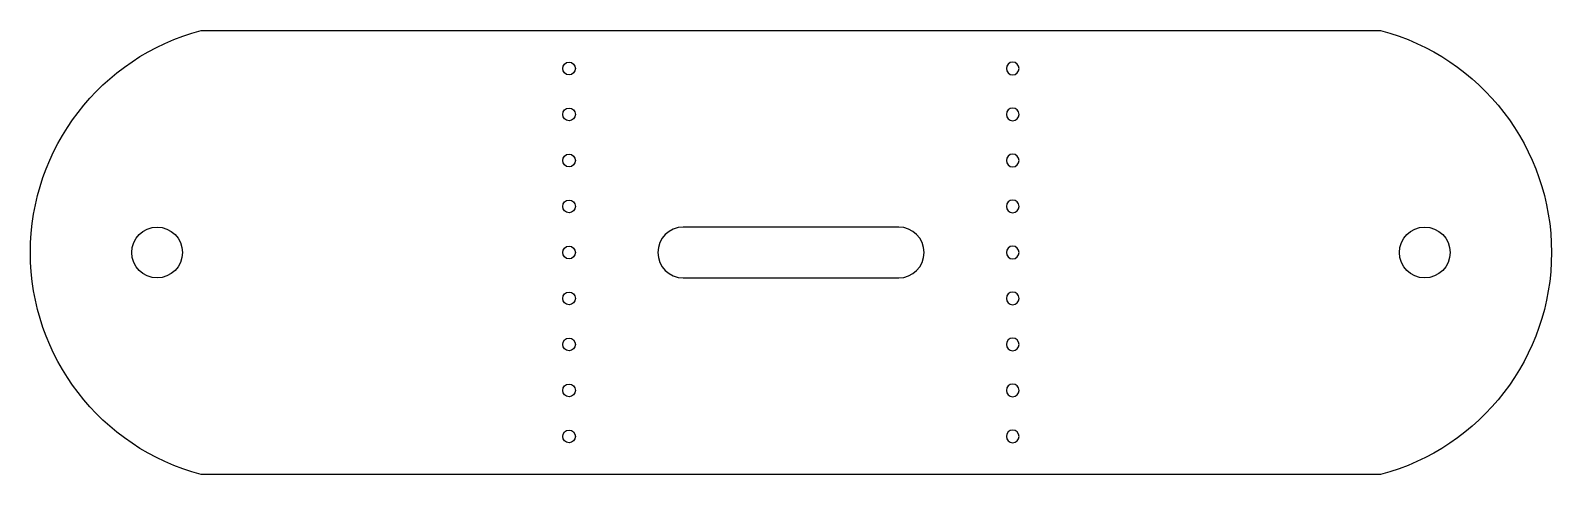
# Model space of a CAD drawing. Header units: millimetres. Extents: x 6 to 126, y 5 to 40.
import ezdxf

# ---------------------------------------------------------------- set-up
doc = ezdxf.new("R2010")
doc.units = ezdxf.units.MM
doc.header["$MEASUREMENT"] = 0

# ---------------------------------------------------------------- blocks, each defined once
blk = doc.blocks.new('*U7')
blk.add_circle((0, 0), 0.5)
blk = doc.blocks.new('*U8')
at = {"color": 0, "linetype": 'ByBlock', "lineweight": -2, "transparency": 16777216, "rotation": 270}
for p in [(80, 140.77), (80, 137.15), (80, 133.52), (80, 129.9), (80, 126.27), (80, 122.65), (80, 119.02), (80, 115.4), (80, 111.77)]:
    blk.add_blockref('*U7', p, dxfattribs=at)
blk = doc.blocks.new('*U9')
blk.add_circle((0, 0), 0.5)
blk = doc.blocks.new('*U10')
at = {"color": 0, "linetype": 'ByBlock', "lineweight": -2, "transparency": 16777216, "rotation": 270}
for p in [(80, 140.77), (80, 137.15), (80, 133.52), (80, 129.9), (80, 126.27), (80, 122.65), (80, 119.02), (80, 115.4), (80, 111.77)]:
    blk.add_blockref('*U9', p, dxfattribs=at)
blk = doc.blocks.new('*U11')
blk.add_circle((0, 0), 0.5)
blk = doc.blocks.new('*U12')
at = {"color": 0, "linetype": 'ByBlock', "lineweight": -2, "transparency": 16777216, "rotation": 270}
for p in [(80, 140.77), (80, 137.15), (80, 133.52), (80, 129.9), (80, 126.27), (80, 122.65), (80, 119.02), (80, 115.4), (80, 111.77)]:
    blk.add_blockref('*U11', p, dxfattribs=at)
blk = doc.blocks.new('*U13')
blk.add_circle((0, 0), 0.5)
blk = doc.blocks.new('*U14')
at = {"color": 0, "linetype": 'ByBlock', "lineweight": -2, "transparency": 16777216, "rotation": 270}
for p in [(80, 140.77), (80, 137.15), (80, 133.52), (80, 129.9), (80, 126.27), (80, 122.65), (80, 119.02), (80, 115.4), (80, 111.77)]:
    blk.add_blockref('*U13', p, dxfattribs=at)

msp = doc.modelspace()

# ---------------------------------------------------------------- linework, layer by layer
msp.add_lwpolyline([(112.97, 5.21), (19.93, 5.21, -0.770277), (19.93, 40.21), (112.97, 40.21, -0.770277)], format="xyb", close=True)
for points in [[(74.95, 24.71), (57.95, 24.71, 1), (57.95, 20.71)], [(57.95, 20.71), (74.95, 20.71, 1), (74.95, 24.71)]]:
    msp.add_lwpolyline(points, format="xyb")
for centre in [(16.45, 22.71), (116.45, 22.71)]:
    msp.add_circle(centre, 2)

# ---------------------------------------------------------------- block references
for name in ['*U12', '*U14']:
    msp.add_blockref(name, (-31.05, -103.56))
at = {"xscale": -1}
for name in ['*U8', '*U10']:
    msp.add_blockref(name, (163.95, -103.56), dxfattribs=at)

doc.saveas('drawing.dxf')
